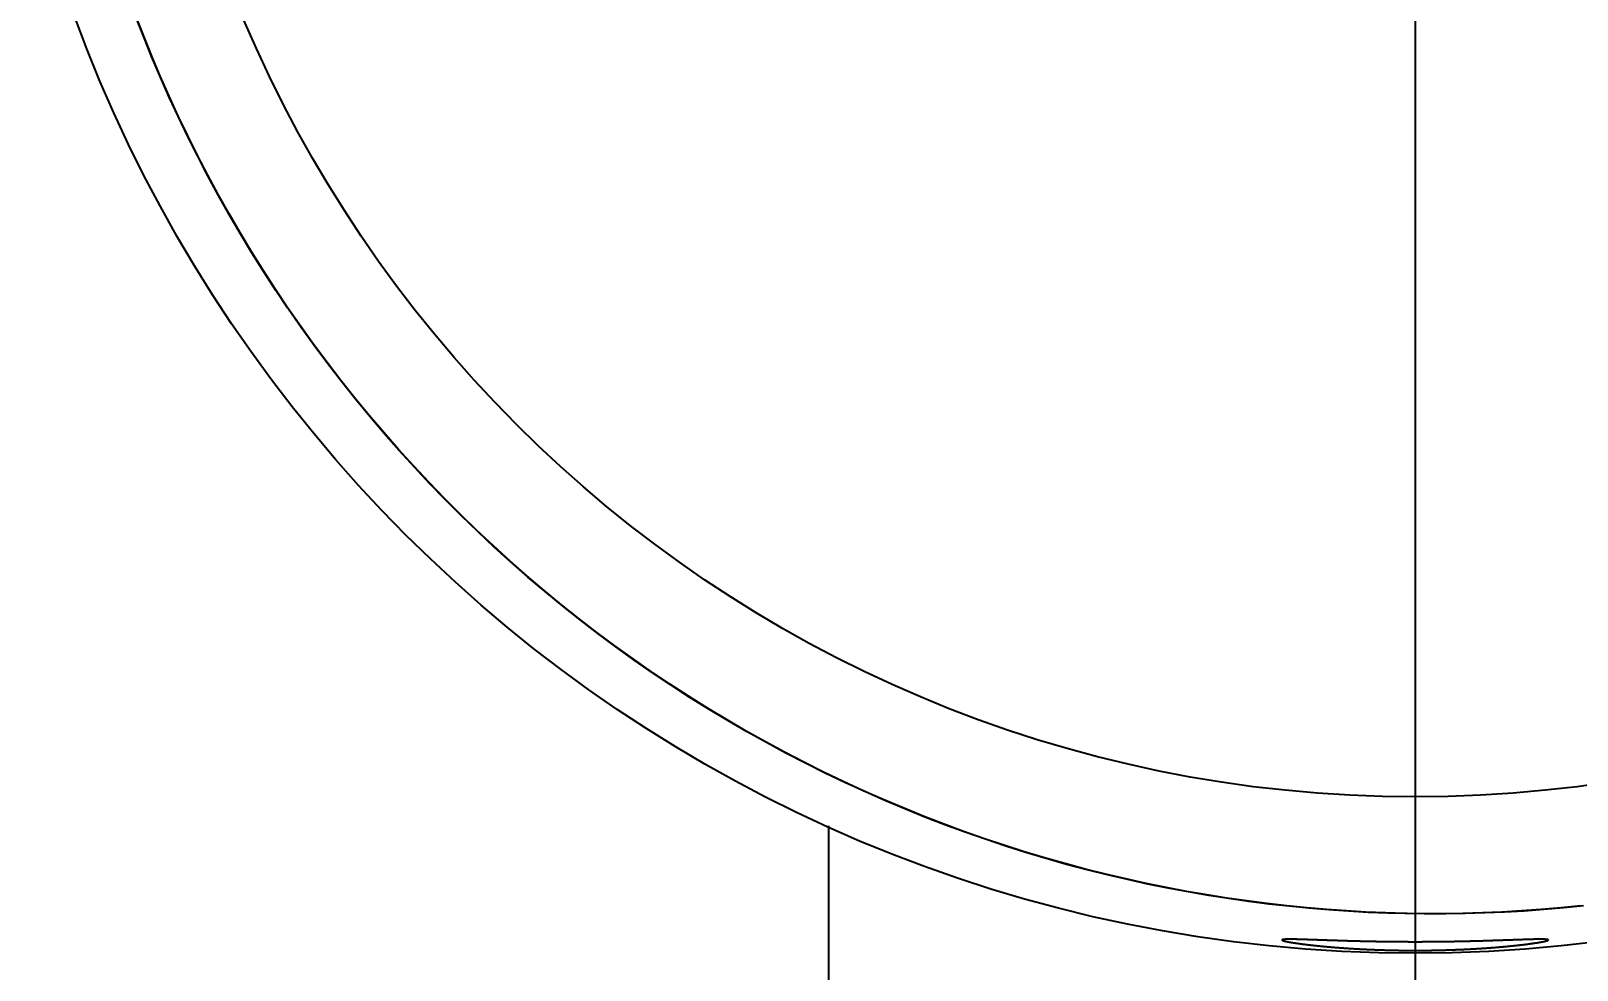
# Model space of a CAD drawing. Header units: millimetres. Extents: x 0 to 3800, y -67 to 2530.
# Drawn here: x 2277.7 to 2327.7, y 1636.2 to 1666.6 of the extents above; entities that cross this region are included whole.
import ezdxf
from ezdxf.lldxf.tags import DXFTag

# ---------------------------------------------------------------- set-up
doc = ezdxf.new("R2010")
doc.units = ezdxf.units.MM
for name, color, linetype in [('내부선 및 부속', 4, 'Continuous'), ('중심선', 1, 'DASHED'), ('치수선', 7, 'Continuous')]:
    doc.layers.add(name, color=color, linetype=linetype)
doc.styles.add('____', font='')
doc.styles.get('____').set_extended_font_data('굴림')
tags = doc.linetypes.add('DASHDOT', pattern=[70, 31, -13, 13, -13]).pattern_tags.tags
tags[10:11] = [DXFTag(74, 4), DXFTag(75, 0), DXFTag(340, '0'), DXFTag(46, 0.0), DXFTag(50, 0.0), DXFTag(44, 0.0), DXFTag(45, 0.0)]
tags[8:9] = [DXFTag(74, 4), DXFTag(75, 0), DXFTag(340, '0'), DXFTag(46, 0.0), DXFTag(50, 0.0), DXFTag(44, 0.0), DXFTag(45, 0.0)]
tags[6:7] = [DXFTag(74, 4), DXFTag(75, 0), DXFTag(340, '0'), DXFTag(46, 0.0), DXFTag(50, 0.0), DXFTag(44, 0.0), DXFTag(45, 0.0)]
tags[4:5] = [DXFTag(74, 4), DXFTag(75, 0), DXFTag(340, '0'), DXFTag(46, 0.0), DXFTag(50, 0.0), DXFTag(44, 0.0), DXFTag(45, 0.0)]
tags = doc.linetypes.add('DASHED', pattern=[25.72, 12.86, -12.86]).pattern_tags.tags
tags[6:7] = [DXFTag(74, 4), DXFTag(75, 0), DXFTag(340, '0'), DXFTag(46, 0.0), DXFTag(50, 0.0), DXFTag(44, 0.0), DXFTag(45, 0.0)]
tags[4:5] = [DXFTag(74, 4), DXFTag(75, 0), DXFTag(340, '0'), DXFTag(46, 0.0), DXFTag(50, 0.0), DXFTag(44, 0.0), DXFTag(45, 0.0)]
doc.dimstyles.new('MSADIM', dxfattribs={"dimtxt": 33, "dimasz": 17, "dimexe": 10, "dimexo": 7.5, "dimgap": 10, "dimtad": 0, "dimtih": 1, "dimtoh": 1, "dimdec": 0, "dimzin": 1, "dimdsep": 46, "dimtxsty": '____', "dimcen": 11.25, "dimadec": 0, "dimazin": 0, "dimtfac": 1, "dimtdec": 0, "dimtix": 1, "dimtmove": 0, "dimatfit": 3, "dimfxl": 1, "dimtolj": 1, "dimtzin": 1, "dimarcsym": 0})

# ---------------------------------------------------------------- blocks, each defined once
blk = doc.blocks.new('*D52')
at = {"layer": '치수선', "color": 0, "linetype": 'Continuous', "lineweight": -2, "transparency": 16777216}
for p, q in [((2932.455, 1675.439), (2932.455, 1337.939)), ((2232.455, 1355.314), (2232.455, 1337.939)), ((2249.455, 1347.939), (2545.324, 1347.939)), ((2915.455, 1347.939), (2619.585, 1347.939))]:
    blk.add_line(p, q, dxfattribs=at)
at = {"layer": '치수선', "color": 0, "linetype": 'Continuous', "transparency": 16777216}
for points in [[(2249.455, 1350.773), (2249.455, 1345.106), (2232.455, 1347.939)], [(2915.455, 1350.773), (2915.455, 1345.106), (2932.455, 1347.939)]]:
    blk.add_solid(points, dxfattribs=at)
at = {"layer": '치수선', "color": 0, "linetype": 'Continuous', "transparency": 16777216, "insert": (2582.455, 1347.939), "char_height": 25, "attachment_point": 5, "style": '____'}
blk.add_mtext('\\A1;700', dxfattribs=at)

msp = doc.modelspace()

# ---------------------------------------------------------------- linework, layer by layer
at = {"layer": '내부선 및 부속', "linetype": 'Continuous'}
msp.add_line((2303.464, 1640.871), (2303.464, 1633.152), dxfattribs=at)
at = {"layer": '내부선 및 부속', "linetype": 'Continuous', "flags": 128}
for points in [[(2327.821, 1638.276), (2327.177, 1638.212), (2326.536, 1638.158), (2325.898, 1638.113), (2325.262, 1638.077), (2324.629, 1638.051), (2324, 1638.034), (2323.374, 1638.025), (2322.75, 1638.025), (2322.124, 1638.034), (2321.494, 1638.052), (2320.862, 1638.079), (2320.226, 1638.115), (2319.587, 1638.16), (2318.946, 1638.214), (2318.302, 1638.278), (2317.656, 1638.352), (2317.008, 1638.436), (2316.358, 1638.529), (2315.706, 1638.632), (2315.053, 1638.746), (2314.398, 1638.87), (2313.743, 1639.004), (2313.086, 1639.148), (2312.429, 1639.303), (2311.772, 1639.469), (2311.115, 1639.645), (2310.457, 1639.832), (2309.8, 1640.03), (2309.144, 1640.238), (2308.489, 1640.458), (2307.834, 1640.688), (2307.181, 1640.929), (2306.53, 1641.181), (2305.881, 1641.444), (2305.234, 1641.718), (2304.589, 1642.003), (2303.947, 1642.299), (2303.308, 1642.606), (2302.672, 1642.924), (2302.04, 1643.253), (2301.411, 1643.592), (2300.787, 1643.942), (2300.167, 1644.303), (2299.551, 1644.675), (2298.941, 1645.057), (2298.336, 1645.449), (2297.736, 1645.852), (2297.141, 1646.265), (2296.553, 1646.688), (2295.971, 1647.121), (2295.395, 1647.564), (2294.826, 1648.017), (2294.264, 1648.479), (2293.709, 1648.951), (2293.161, 1649.431), (2292.621, 1649.921), (2292.089, 1650.42), (2291.565, 1650.928), (2291.049, 1651.443), (2290.542, 1651.968), (2290.043, 1652.5), (2289.554, 1653.04), (2289.073, 1653.587), (2288.602, 1654.143), (2288.14, 1654.705), (2287.687, 1655.274), (2287.687, 1655.274), (2287.244, 1655.85), (2286.811, 1656.432), (2286.388, 1657.02), (2285.975, 1657.615), (2285.573, 1658.215), (2285.181, 1658.82), (2284.799, 1659.431), (2284.427, 1660.046), (2284.067, 1660.666), (2283.717, 1661.291), (2283.377, 1661.919), (2283.049, 1662.551), (2282.731, 1663.187), (2282.425, 1663.826), (2282.129, 1664.468), (2281.844, 1665.113), (2281.57, 1665.76), (2281.307, 1666.409), (2281.055, 1667.061)], [(2327.902, 1638.277), (2327.258, 1638.212), (2326.615, 1638.157), (2325.976, 1638.111), (2325.339, 1638.074), (2324.705, 1638.047), (2324.074, 1638.028), (2323.447, 1638.019), (2322.822, 1638.018), (2322.196, 1638.026), (2321.566, 1638.042), (2320.933, 1638.068), (2320.296, 1638.103), (2319.657, 1638.147), (2319.015, 1638.201), (2318.371, 1638.264), (2317.724, 1638.337), (2317.075, 1638.419), (2316.425, 1638.512), (2315.772, 1638.614), (2315.118, 1638.727), (2314.463, 1638.85), (2313.807, 1638.983), (2313.15, 1639.127), (2312.492, 1639.281), (2311.834, 1639.446), (2311.175, 1639.621), (2310.517, 1639.807), (2309.859, 1640.004), (2309.202, 1640.212), (2308.546, 1640.431), (2307.89, 1640.66), (2307.237, 1640.901), (2306.584, 1641.152), (2305.934, 1641.415), (2305.286, 1641.688), (2304.64, 1641.973), (2303.997, 1642.268), (2303.357, 1642.575), (2302.72, 1642.892), (2302.086, 1643.22), (2301.457, 1643.559), (2300.831, 1643.909), (2300.21, 1644.269), (2299.594, 1644.641), (2298.982, 1645.022), (2298.375, 1645.414), (2297.774, 1645.817), (2297.179, 1646.23), (2296.589, 1646.653), (2296.006, 1647.086), (2295.429, 1647.529), (2294.859, 1647.981), (2294.295, 1648.443), (2293.739, 1648.915), (2293.19, 1649.396), (2292.649, 1649.886), (2292.116, 1650.385), (2291.591, 1650.892), (2291.074, 1651.409), (2290.565, 1651.933), (2290.066, 1652.465), (2289.575, 1653.006), (2289.093, 1653.554), (2288.62, 1654.109), (2288.157, 1654.672), (2287.704, 1655.241), (2287.704, 1655.241), (2287.26, 1655.817), (2286.826, 1656.4), (2286.402, 1656.989), (2285.988, 1657.584), (2285.584, 1658.184), (2285.191, 1658.79), (2284.808, 1659.402), (2284.436, 1660.018), (2284.075, 1660.638), (2283.724, 1661.263), (2283.384, 1661.892), (2283.054, 1662.525), (2282.736, 1663.162), (2282.428, 1663.802), (2282.132, 1664.444), (2281.846, 1665.09), (2281.572, 1665.738), (2281.308, 1666.388), (2281.056, 1667.04)], [(2322.455, 1637.108), (2322.447, 1637.108), (2322.438, 1637.108), (2322.43, 1637.108), (2322.421, 1637.108), (2322.413, 1637.108), (2322.404, 1637.108), (2322.396, 1637.108), (2322.387, 1637.108), (2322.379, 1637.108), (2322.371, 1637.108), (2322.362, 1637.108), (2322.354, 1637.108), (2322.345, 1637.108), (2322.337, 1637.108), (2322.328, 1637.108), (2322.32, 1637.108), (2322.311, 1637.108), (2322.303, 1637.108), (2322.295, 1637.108), (2322.286, 1637.108), (2322.278, 1637.108), (2322.269, 1637.108), (2322.261, 1637.108), (2322.252, 1637.108), (2322.244, 1637.108), (2322.235, 1637.108), (2322.227, 1637.109), (2322.219, 1637.109), (2322.21, 1637.109), (2322.202, 1637.109), (2322.193, 1637.109), (2322.185, 1637.109), (2322.176, 1637.109), (2322.168, 1637.109), (2322.159, 1637.109), (2322.151, 1637.109), (2322.142, 1637.109), (2322.134, 1637.109), (2322.126, 1637.109), (2322.117, 1637.109), (2322.109, 1637.109), (2322.1, 1637.109), (2322.092, 1637.109), (2322.083, 1637.109), (2322.075, 1637.109), (2322.066, 1637.109), (2322.058, 1637.109), (2322.05, 1637.109), (2322.041, 1637.109), (2322.033, 1637.109), (2322.024, 1637.109), (2322.016, 1637.11), (2322.007, 1637.11), (2321.999, 1637.11), (2321.99, 1637.11), (2321.982, 1637.11), (2321.974, 1637.11), (2321.965, 1637.11), (2321.957, 1637.11), (2321.948, 1637.11), (2321.94, 1637.11), (2321.931, 1637.11), (2321.923, 1637.11), (2321.914, 1637.11), (2321.906, 1637.11), (2321.897, 1637.11), (2321.889, 1637.11), (2321.881, 1637.111), (2321.872, 1637.111), (2321.864, 1637.111), (2321.855, 1637.111), (2321.847, 1637.111), (2321.838, 1637.111), (2321.83, 1637.111), (2321.821, 1637.111), (2321.813, 1637.111), (2321.805, 1637.111), (2321.796, 1637.111), (2321.788, 1637.111), (2321.779, 1637.111), (2321.771, 1637.112), (2321.762, 1637.112), (2321.754, 1637.112), (2321.745, 1637.112), (2321.737, 1637.112), (2321.729, 1637.112), (2321.72, 1637.112), (2321.712, 1637.112), (2321.703, 1637.112), (2321.695, 1637.112), (2321.686, 1637.112), (2321.678, 1637.112), (2321.669, 1637.113), (2321.661, 1637.113), (2321.653, 1637.113), (2321.644, 1637.113), (2321.636, 1637.113), (2321.627, 1637.113), (2321.619, 1637.113), (2321.61, 1637.113), (2321.61, 1637.113), (2321.602, 1637.113), (2321.593, 1637.113), (2321.585, 1637.114), (2321.576, 1637.114), (2321.568, 1637.114), (2321.56, 1637.114), (2321.551, 1637.114), (2321.543, 1637.114), (2321.534, 1637.114), (2321.526, 1637.114), (2321.517, 1637.114), (2321.509, 1637.115), (2321.5, 1637.115), (2321.492, 1637.115), (2321.484, 1637.115), (2321.475, 1637.115), (2321.467, 1637.115), (2321.458, 1637.115), (2321.45, 1637.115), (2321.441, 1637.116), (2321.433, 1637.116), (2321.424, 1637.116), (2321.416, 1637.116), (2321.408, 1637.116), (2321.399, 1637.116), (2321.391, 1637.116), (2321.382, 1637.116), (2321.374, 1637.117), (2321.365, 1637.117), (2321.357, 1637.117), (2321.348, 1637.117), (2321.34, 1637.117), (2321.332, 1637.117), (2321.323, 1637.117), (2321.315, 1637.117), (2321.306, 1637.118), (2321.298, 1637.118), (2321.289, 1637.118), (2321.281, 1637.118), (2321.272, 1637.118), (2321.264, 1637.118), (2321.255, 1637.118), (2321.247, 1637.119), (2321.239, 1637.119), (2321.23, 1637.119), (2321.222, 1637.119), (2321.213, 1637.119), (2321.205, 1637.119), (2321.196, 1637.119), (2321.188, 1637.12), (2321.179, 1637.12), (2321.171, 1637.12), (2321.163, 1637.12), (2321.154, 1637.12), (2321.146, 1637.12), (2321.137, 1637.121), (2321.129, 1637.121), (2321.12, 1637.121), (2321.112, 1637.121), (2321.103, 1637.121), (2321.095, 1637.121), (2321.087, 1637.122), (2321.078, 1637.122), (2321.07, 1637.122), (2321.061, 1637.122), (2321.053, 1637.122), (2321.044, 1637.122), (2321.036, 1637.123), (2321.027, 1637.123), (2321.019, 1637.123), (2321.011, 1637.123), (2321.002, 1637.123), (2320.994, 1637.123), (2320.985, 1637.124), (2320.977, 1637.124), (2320.968, 1637.124), (2320.96, 1637.124), (2320.951, 1637.124), (2320.943, 1637.124), (2320.935, 1637.125), (2320.926, 1637.125), (2320.918, 1637.125), (2320.909, 1637.125), (2320.901, 1637.125), (2320.892, 1637.126), (2320.884, 1637.126), (2320.875, 1637.126), (2320.867, 1637.126), (2320.859, 1637.126), (2320.85, 1637.126), (2320.842, 1637.127), (2320.833, 1637.127), (2320.825, 1637.127), (2320.816, 1637.127), (2320.808, 1637.127), (2320.799, 1637.128), (2320.791, 1637.128), (2320.782, 1637.128), (2320.774, 1637.128), (2320.766, 1637.128), (2320.766, 1637.128), (2320.757, 1637.129), (2320.749, 1637.129), (2320.74, 1637.129), (2320.732, 1637.129), (2320.723, 1637.129), (2320.715, 1637.13), (2320.706, 1637.13), (2320.698, 1637.13), (2320.69, 1637.13), (2320.681, 1637.13), (2320.673, 1637.131), (2320.664, 1637.131), (2320.656, 1637.131), (2320.647, 1637.131), (2320.639, 1637.131), (2320.63, 1637.132), (2320.622, 1637.132), (2320.614, 1637.132), (2320.605, 1637.132), (2320.597, 1637.132), (2320.588, 1637.133), (2320.58, 1637.133), (2320.571, 1637.133), (2320.563, 1637.133), (2320.554, 1637.134), (2320.546, 1637.134), (2320.538, 1637.134), (2320.529, 1637.134), (2320.521, 1637.134), (2320.512, 1637.135), (2320.504, 1637.135), (2320.495, 1637.135), (2320.487, 1637.135), (2320.478, 1637.136), (2320.47, 1637.136), (2320.462, 1637.136), (2320.453, 1637.136), (2320.445, 1637.136), (2320.436, 1637.137), (2320.428, 1637.137), (2320.419, 1637.137), (2320.411, 1637.137), (2320.402, 1637.138), (2320.394, 1637.138), (2320.386, 1637.138), (2320.377, 1637.138), (2320.369, 1637.139), (2320.36, 1637.139), (2320.352, 1637.139), (2320.343, 1637.139), (2320.335, 1637.14), (2320.326, 1637.14), (2320.318, 1637.14), (2320.31, 1637.14), (2320.301, 1637.141), (2320.293, 1637.141), (2320.284, 1637.141), (2320.276, 1637.141), (2320.267, 1637.141), (2320.259, 1637.142), (2320.25, 1637.142), (2320.242, 1637.142), (2320.234, 1637.142), (2320.225, 1637.143), (2320.217, 1637.143), (2320.208, 1637.143), (2320.2, 1637.143), (2320.191, 1637.144), (2320.183, 1637.144), (2320.174, 1637.144), (2320.166, 1637.144), (2320.158, 1637.145), (2320.149, 1637.145), (2320.141, 1637.145), (2320.132, 1637.146), (2320.124, 1637.146), (2320.115, 1637.146), (2320.107, 1637.146), (2320.098, 1637.147), (2320.09, 1637.147), (2320.082, 1637.147), (2320.073, 1637.147), (2320.065, 1637.148), (2320.056, 1637.148), (2320.048, 1637.148), (2320.039, 1637.148), (2320.031, 1637.149), (2320.022, 1637.149), (2320.014, 1637.149), (2320.006, 1637.149), (2319.997, 1637.15), (2319.989, 1637.15), (2319.98, 1637.15), (2319.972, 1637.151), (2319.963, 1637.151), (2319.955, 1637.151), (2319.946, 1637.151), (2319.938, 1637.152), (2319.93, 1637.152), (2319.921, 1637.152), (2319.921, 1637.152), (2319.913, 1637.152), (2319.904, 1637.153), (2319.896, 1637.153), (2319.887, 1637.153), (2319.879, 1637.154), (2319.87, 1637.154), (2319.862, 1637.154), (2319.854, 1637.154), (2319.845, 1637.155), (2319.837, 1637.155), (2319.828, 1637.155), (2319.82, 1637.155), (2319.811, 1637.156), (2319.803, 1637.156), (2319.794, 1637.156), (2319.786, 1637.157), (2319.778, 1637.157), (2319.769, 1637.157), (2319.761, 1637.157), (2319.752, 1637.158), (2319.744, 1637.158), (2319.735, 1637.158), (2319.727, 1637.159), (2319.718, 1637.159), (2319.71, 1637.159), (2319.702, 1637.159), (2319.693, 1637.16), (2319.685, 1637.16), (2319.676, 1637.16), (2319.668, 1637.161), (2319.659, 1637.161), (2319.651, 1637.161), (2319.642, 1637.161), (2319.634, 1637.162), (2319.626, 1637.162), (2319.617, 1637.162), (2319.609, 1637.163), (2319.6, 1637.163), (2319.592, 1637.163), (2319.583, 1637.163), (2319.575, 1637.164), (2319.567, 1637.164), (2319.558, 1637.164), (2319.55, 1637.165), (2319.541, 1637.165), (2319.533, 1637.165), (2319.524, 1637.166), (2319.516, 1637.166), (2319.507, 1637.166), (2319.499, 1637.166), (2319.491, 1637.167), (2319.482, 1637.167), (2319.474, 1637.167), (2319.465, 1637.168), (2319.457, 1637.168), (2319.448, 1637.168), (2319.44, 1637.168), (2319.431, 1637.169), (2319.423, 1637.169), (2319.415, 1637.169), (2319.406, 1637.17), (2319.398, 1637.17), (2319.389, 1637.17), (2319.381, 1637.17), (2319.372, 1637.171), (2319.364, 1637.171), (2319.355, 1637.171), (2319.347, 1637.172), (2319.339, 1637.172), (2319.33, 1637.172), (2319.322, 1637.173), (2319.313, 1637.173), (2319.305, 1637.173), (2319.296, 1637.173), (2319.288, 1637.174), (2319.279, 1637.174), (2319.271, 1637.174), (2319.263, 1637.175), (2319.254, 1637.175), (2319.246, 1637.175), (2319.237, 1637.175), (2319.229, 1637.176), (2319.22, 1637.176), (2319.212, 1637.176), (2319.203, 1637.177), (2319.195, 1637.177), (2319.187, 1637.177), (2319.178, 1637.178), (2319.17, 1637.178), (2319.161, 1637.178), (2319.153, 1637.178), (2319.144, 1637.179), (2319.136, 1637.179), (2319.127, 1637.179), (2319.119, 1637.18), (2319.111, 1637.18), (2319.102, 1637.18), (2319.094, 1637.18), (2319.085, 1637.181), (2319.077, 1637.181), (2319.077, 1637.181), (2319.068, 1637.181), (2319.06, 1637.182), (2319.051, 1637.182), (2319.043, 1637.182), (2319.035, 1637.182), (2319.026, 1637.183), (2319.018, 1637.183), (2319.009, 1637.183), (2319.001, 1637.184), (2318.992, 1637.184), (2318.984, 1637.184), (2318.975, 1637.184), (2318.967, 1637.185), (2318.959, 1637.185), (2318.95, 1637.185), (2318.942, 1637.185), (2318.933, 1637.186), (2318.925, 1637.186), (2318.916, 1637.186), (2318.908, 1637.187), (2318.899, 1637.187), (2318.891, 1637.187), (2318.883, 1637.187), (2318.874, 1637.188), (2318.866, 1637.188), (2318.857, 1637.188), (2318.849, 1637.188), (2318.84, 1637.189), (2318.832, 1637.189), (2318.823, 1637.189), (2318.815, 1637.189), (2318.807, 1637.19), (2318.798, 1637.19), (2318.79, 1637.19), (2318.781, 1637.19), (2318.773, 1637.191), (2318.764, 1637.191), (2318.756, 1637.191), (2318.747, 1637.191), (2318.739, 1637.192), (2318.731, 1637.192), (2318.722, 1637.192), (2318.714, 1637.192), (2318.705, 1637.192), (2318.697, 1637.193), (2318.688, 1637.193), (2318.68, 1637.193), (2318.671, 1637.193), (2318.663, 1637.194), (2318.655, 1637.194), (2318.646, 1637.194), (2318.638, 1637.194), (2318.629, 1637.194), (2318.621, 1637.195), (2318.612, 1637.195), (2318.604, 1637.195), (2318.595, 1637.195), (2318.587, 1637.195), (2318.579, 1637.195), (2318.57, 1637.196), (2318.562, 1637.196), (2318.553, 1637.196), (2318.545, 1637.196), (2318.536, 1637.196), (2318.528, 1637.196), (2318.519, 1637.196), (2318.511, 1637.197), (2318.503, 1637.197), (2318.494, 1637.197), (2318.486, 1637.197), (2318.477, 1637.197), (2318.469, 1637.197), (2318.46, 1637.197), (2318.452, 1637.197), (2318.443, 1637.197), (2318.435, 1637.197), (2318.426, 1637.197), (2318.418, 1637.197), (2318.41, 1637.197), (2318.401, 1637.197), (2318.393, 1637.197), (2318.384, 1637.197), (2318.376, 1637.197), (2318.367, 1637.197), (2318.359, 1637.197), (2318.35, 1637.197), (2318.342, 1637.197), (2318.334, 1637.197), (2318.325, 1637.197), (2318.317, 1637.197), (2318.308, 1637.197), (2318.3, 1637.197), (2318.291, 1637.196), (2318.283, 1637.196), (2318.275, 1637.196), (2318.266, 1637.196), (2318.258, 1637.195), (2318.249, 1637.195), (2318.241, 1637.194), (2318.232, 1637.194), (2318.232, 1637.194), (2318.224, 1637.193), (2318.215, 1637.192), (2318.207, 1637.192), (2318.198, 1637.191), (2318.19, 1637.19), (2318.182, 1637.189), (2318.173, 1637.187), (2318.165, 1637.186), (2318.157, 1637.184), (2318.149, 1637.181), (2318.144, 1637.174), (2318.144, 1637.174)], [(2318.144, 1637.174), (2318.148, 1637.167), (2318.156, 1637.163), (2318.163, 1637.159), (2318.171, 1637.156), (2318.179, 1637.154), (2318.187, 1637.151), (2318.195, 1637.148), (2318.203, 1637.146), (2318.212, 1637.144), (2318.22, 1637.142), (2318.228, 1637.139), (2318.237, 1637.137), (2318.245, 1637.135), (2318.253, 1637.133), (2318.262, 1637.132), (2318.27, 1637.13), (2318.278, 1637.128), (2318.286, 1637.126), (2318.295, 1637.124), (2318.303, 1637.123), (2318.311, 1637.121), (2318.319, 1637.119), (2318.328, 1637.118), (2318.336, 1637.116), (2318.344, 1637.115), (2318.353, 1637.113), (2318.361, 1637.111), (2318.369, 1637.11), (2318.378, 1637.108), (2318.386, 1637.107), (2318.394, 1637.105), (2318.403, 1637.104), (2318.411, 1637.102), (2318.42, 1637.101), (2318.428, 1637.1), (2318.436, 1637.098), (2318.445, 1637.097), (2318.453, 1637.095), (2318.461, 1637.094), (2318.47, 1637.093), (2318.478, 1637.091), (2318.487, 1637.09), (2318.495, 1637.088), (2318.503, 1637.087), (2318.512, 1637.086), (2318.52, 1637.084), (2318.529, 1637.083), (2318.537, 1637.082), (2318.545, 1637.081), (2318.554, 1637.079), (2318.562, 1637.078), (2318.57, 1637.077), (2318.579, 1637.075), (2318.587, 1637.074), (2318.596, 1637.073), (2318.604, 1637.072), (2318.612, 1637.07), (2318.621, 1637.069), (2318.629, 1637.068), (2318.638, 1637.067), (2318.646, 1637.066), (2318.654, 1637.064), (2318.663, 1637.063), (2318.671, 1637.062), (2318.68, 1637.061), (2318.688, 1637.06), (2318.696, 1637.059), (2318.705, 1637.057), (2318.713, 1637.056), (2318.722, 1637.055), (2318.73, 1637.054), (2318.738, 1637.053), (2318.747, 1637.052), (2318.755, 1637.051), (2318.764, 1637.049), (2318.772, 1637.048), (2318.781, 1637.047), (2318.789, 1637.046), (2318.797, 1637.045), (2318.806, 1637.044), (2318.814, 1637.043), (2318.823, 1637.042), (2318.831, 1637.041), (2318.839, 1637.04), (2318.848, 1637.038), (2318.856, 1637.037), (2318.865, 1637.036), (2318.873, 1637.035), (2318.882, 1637.034), (2318.89, 1637.033), (2318.898, 1637.032), (2318.907, 1637.031), (2318.915, 1637.03), (2318.924, 1637.029), (2318.932, 1637.028), (2318.94, 1637.027), (2318.949, 1637.026), (2318.957, 1637.025), (2318.966, 1637.024), (2318.974, 1637.023), (2318.974, 1637.023), (2318.983, 1637.022), (2318.991, 1637.021), (2318.999, 1637.02), (2319.008, 1637.019), (2319.016, 1637.018), (2319.025, 1637.017), (2319.033, 1637.016), (2319.042, 1637.015), (2319.05, 1637.014), (2319.058, 1637.013), (2319.067, 1637.012), (2319.075, 1637.011), (2319.084, 1637.01), (2319.092, 1637.009), (2319.101, 1637.008), (2319.109, 1637.007), (2319.117, 1637.006), (2319.126, 1637.005), (2319.134, 1637.005), (2319.143, 1637.004), (2319.151, 1637.003), (2319.16, 1637.002), (2319.168, 1637.001), (2319.177, 1637), (2319.185, 1636.999), (2319.193, 1636.998), (2319.202, 1636.997), (2319.21, 1636.996), (2319.219, 1636.995), (2319.227, 1636.994), (2319.236, 1636.994), (2319.244, 1636.993), (2319.252, 1636.992), (2319.261, 1636.991), (2319.269, 1636.99), (2319.278, 1636.989), (2319.286, 1636.988), (2319.295, 1636.987), (2319.303, 1636.987), (2319.312, 1636.986), (2319.32, 1636.985), (2319.328, 1636.984), (2319.337, 1636.983), (2319.345, 1636.982), (2319.354, 1636.981), (2319.362, 1636.981), (2319.371, 1636.98), (2319.379, 1636.979), (2319.388, 1636.978), (2319.396, 1636.977), (2319.404, 1636.976), (2319.413, 1636.976), (2319.421, 1636.975), (2319.43, 1636.974), (2319.438, 1636.973), (2319.447, 1636.972), (2319.455, 1636.971), (2319.464, 1636.971), (2319.472, 1636.97), (2319.48, 1636.969), (2319.489, 1636.968), (2319.497, 1636.967), (2319.506, 1636.967), (2319.514, 1636.966), (2319.523, 1636.965), (2319.531, 1636.964), (2319.54, 1636.964), (2319.548, 1636.963), (2319.557, 1636.962), (2319.565, 1636.961), (2319.573, 1636.96), (2319.582, 1636.96), (2319.59, 1636.959), (2319.599, 1636.958), (2319.607, 1636.957), (2319.616, 1636.957), (2319.624, 1636.956), (2319.633, 1636.955), (2319.641, 1636.954), (2319.649, 1636.954), (2319.658, 1636.953), (2319.666, 1636.952), (2319.675, 1636.951), (2319.683, 1636.951), (2319.692, 1636.95), (2319.7, 1636.949), (2319.709, 1636.948), (2319.717, 1636.948), (2319.726, 1636.947), (2319.734, 1636.946), (2319.742, 1636.946), (2319.751, 1636.945), (2319.759, 1636.944), (2319.768, 1636.943), (2319.776, 1636.943), (2319.785, 1636.942), (2319.793, 1636.941), (2319.802, 1636.941), (2319.81, 1636.94), (2319.819, 1636.939), (2319.819, 1636.939), (2319.827, 1636.939), (2319.836, 1636.938), (2319.844, 1636.937), (2319.852, 1636.936), (2319.861, 1636.936), (2319.869, 1636.935), (2319.878, 1636.934), (2319.886, 1636.934), (2319.895, 1636.933), (2319.903, 1636.932), (2319.912, 1636.932), (2319.92, 1636.931), (2319.929, 1636.93), (2319.937, 1636.93), (2319.946, 1636.929), (2319.954, 1636.928), (2319.962, 1636.928), (2319.971, 1636.927), (2319.979, 1636.927), (2319.988, 1636.926), (2319.996, 1636.925), (2320.005, 1636.925), (2320.013, 1636.924), (2320.022, 1636.923), (2320.03, 1636.923), (2320.039, 1636.922), (2320.047, 1636.921), (2320.056, 1636.921), (2320.064, 1636.92), (2320.072, 1636.92), (2320.081, 1636.919), (2320.089, 1636.918), (2320.098, 1636.918), (2320.106, 1636.917), (2320.115, 1636.917), (2320.123, 1636.916), (2320.132, 1636.915), (2320.14, 1636.915), (2320.149, 1636.914), (2320.157, 1636.914), (2320.166, 1636.913), (2320.174, 1636.912), (2320.182, 1636.912), (2320.191, 1636.911), (2320.199, 1636.911), (2320.208, 1636.91), (2320.216, 1636.91), (2320.225, 1636.909), (2320.233, 1636.908), (2320.242, 1636.908), (2320.25, 1636.907), (2320.259, 1636.907), (2320.267, 1636.906), (2320.276, 1636.906), (2320.284, 1636.905), (2320.293, 1636.904), (2320.301, 1636.904), (2320.309, 1636.903), (2320.318, 1636.903), (2320.326, 1636.902), (2320.335, 1636.902), (2320.343, 1636.901), (2320.352, 1636.901), (2320.36, 1636.9), (2320.369, 1636.9), (2320.377, 1636.899), (2320.386, 1636.898), (2320.394, 1636.898), (2320.403, 1636.897), (2320.411, 1636.897), (2320.42, 1636.896), (2320.428, 1636.896), (2320.437, 1636.895), (2320.445, 1636.895), (2320.453, 1636.894), (2320.462, 1636.894), (2320.47, 1636.893), (2320.479, 1636.893), (2320.487, 1636.892), (2320.496, 1636.892), (2320.504, 1636.891), (2320.513, 1636.891), (2320.521, 1636.89), (2320.53, 1636.89), (2320.538, 1636.889), (2320.547, 1636.889), (2320.555, 1636.888), (2320.564, 1636.888), (2320.572, 1636.887), (2320.581, 1636.887), (2320.589, 1636.886), (2320.598, 1636.886), (2320.606, 1636.886), (2320.614, 1636.885), (2320.623, 1636.885), (2320.631, 1636.884), (2320.64, 1636.884), (2320.648, 1636.883), (2320.657, 1636.883), (2320.665, 1636.882), (2320.665, 1636.882), (2320.674, 1636.882), (2320.682, 1636.881), (2320.691, 1636.881), (2320.699, 1636.881), (2320.708, 1636.88), (2320.716, 1636.88), (2320.725, 1636.879), (2320.733, 1636.879), (2320.742, 1636.878), (2320.75, 1636.878), (2320.759, 1636.877), (2320.767, 1636.877), (2320.775, 1636.877), (2320.784, 1636.876), (2320.792, 1636.876), (2320.801, 1636.875), (2320.809, 1636.875), (2320.818, 1636.875), (2320.826, 1636.874), (2320.835, 1636.874), (2320.843, 1636.873), (2320.852, 1636.873), (2320.86, 1636.873), (2320.869, 1636.872), (2320.877, 1636.872), (2320.886, 1636.871), (2320.894, 1636.871), (2320.903, 1636.871), (2320.911, 1636.87), (2320.92, 1636.87), (2320.928, 1636.869), (2320.937, 1636.869), (2320.945, 1636.869), (2320.953, 1636.868), (2320.962, 1636.868), (2320.97, 1636.868), (2320.979, 1636.867), (2320.987, 1636.867), (2320.996, 1636.866), (2321.004, 1636.866), (2321.013, 1636.866), (2321.021, 1636.865), (2321.03, 1636.865), (2321.038, 1636.865), (2321.047, 1636.864), (2321.055, 1636.864), (2321.064, 1636.864), (2321.072, 1636.863), (2321.081, 1636.863), (2321.089, 1636.863), (2321.098, 1636.862), (2321.106, 1636.862), (2321.115, 1636.862), (2321.123, 1636.861), (2321.132, 1636.861), (2321.14, 1636.861), (2321.149, 1636.86), (2321.157, 1636.86), (2321.165, 1636.86), (2321.174, 1636.859), (2321.182, 1636.859), (2321.191, 1636.859), (2321.199, 1636.858), (2321.208, 1636.858), (2321.216, 1636.858), (2321.225, 1636.857), (2321.233, 1636.857), (2321.242, 1636.857), (2321.25, 1636.856), (2321.259, 1636.856), (2321.267, 1636.856), (2321.276, 1636.856), (2321.284, 1636.855), (2321.293, 1636.855), (2321.301, 1636.855), (2321.31, 1636.854), (2321.318, 1636.854), (2321.327, 1636.854), (2321.335, 1636.854), (2321.344, 1636.853), (2321.352, 1636.853), (2321.361, 1636.853), (2321.369, 1636.852), (2321.377, 1636.852), (2321.386, 1636.852), (2321.394, 1636.852), (2321.403, 1636.851), (2321.411, 1636.851), (2321.42, 1636.851), (2321.428, 1636.851), (2321.437, 1636.85), (2321.445, 1636.85), (2321.454, 1636.85), (2321.462, 1636.85), (2321.471, 1636.849), (2321.479, 1636.849), (2321.488, 1636.849), (2321.496, 1636.849), (2321.505, 1636.848), (2321.513, 1636.848), (2321.513, 1636.848), (2321.522, 1636.848), (2321.53, 1636.848), (2321.539, 1636.847), (2321.547, 1636.847), (2321.556, 1636.847), (2321.564, 1636.847), (2321.573, 1636.847), (2321.581, 1636.846), (2321.59, 1636.846), (2321.598, 1636.846), (2321.607, 1636.846), (2321.615, 1636.846), (2321.623, 1636.845), (2321.632, 1636.845), (2321.64, 1636.845), (2321.649, 1636.845), (2321.657, 1636.845), (2321.666, 1636.844), (2321.674, 1636.844), (2321.683, 1636.844), (2321.691, 1636.844), (2321.7, 1636.844), (2321.708, 1636.843), (2321.717, 1636.843), (2321.725, 1636.843), (2321.734, 1636.843), (2321.742, 1636.843), (2321.751, 1636.842), (2321.759, 1636.842), (2321.768, 1636.842), (2321.776, 1636.842), (2321.785, 1636.842), (2321.793, 1636.842), (2321.802, 1636.841), (2321.81, 1636.841), (2321.819, 1636.841), (2321.827, 1636.841), (2321.836, 1636.841), (2321.844, 1636.841), (2321.853, 1636.841), (2321.861, 1636.84), (2321.87, 1636.84), (2321.878, 1636.84), (2321.887, 1636.84), (2321.895, 1636.84), (2321.903, 1636.84), (2321.912, 1636.84), (2321.92, 1636.839), (2321.929, 1636.839), (2321.937, 1636.839), (2321.946, 1636.839), (2321.954, 1636.839), (2321.963, 1636.839), (2321.971, 1636.839), (2321.98, 1636.839), (2321.988, 1636.838), (2321.997, 1636.838), (2322.005, 1636.838), (2322.014, 1636.838), (2322.022, 1636.838), (2322.031, 1636.838), (2322.039, 1636.838), (2322.048, 1636.838), (2322.056, 1636.838), (2322.065, 1636.837), (2322.073, 1636.837), (2322.082, 1636.837), (2322.09, 1636.837), (2322.099, 1636.837), (2322.107, 1636.837), (2322.116, 1636.837), (2322.124, 1636.837), (2322.133, 1636.837), (2322.141, 1636.837), (2322.15, 1636.837), (2322.158, 1636.837), (2322.167, 1636.836), (2322.175, 1636.836), (2322.184, 1636.836), (2322.192, 1636.836), (2322.2, 1636.836), (2322.209, 1636.836), (2322.217, 1636.836), (2322.226, 1636.836), (2322.234, 1636.836), (2322.243, 1636.836), (2322.251, 1636.836), (2322.26, 1636.836), (2322.268, 1636.836), (2322.277, 1636.836), (2322.285, 1636.836), (2322.294, 1636.836), (2322.302, 1636.836), (2322.311, 1636.836), (2322.319, 1636.836), (2322.328, 1636.835), (2322.336, 1636.835), (2322.345, 1636.835), (2322.353, 1636.835), (2322.362, 1636.835), (2322.362, 1636.835), (2322.37, 1636.835), (2322.379, 1636.835), (2322.387, 1636.835), (2322.396, 1636.835), (2322.404, 1636.835), (2322.413, 1636.835), (2322.421, 1636.835), (2322.43, 1636.835), (2322.438, 1636.835), (2322.447, 1636.835), (2322.455, 1636.835), (2322.455, 1636.835)], [(2326.767, 1637.174), (2326.761, 1637.181), (2326.753, 1637.184), (2326.745, 1637.186), (2326.737, 1637.187), (2326.729, 1637.189), (2326.72, 1637.19), (2326.712, 1637.191), (2326.703, 1637.192), (2326.695, 1637.192), (2326.686, 1637.193), (2326.678, 1637.194), (2326.669, 1637.194), (2326.661, 1637.195), (2326.652, 1637.195), (2326.644, 1637.196), (2326.636, 1637.196), (2326.627, 1637.196), (2326.619, 1637.196), (2326.61, 1637.197), (2326.602, 1637.197), (2326.593, 1637.197), (2326.585, 1637.197), (2326.577, 1637.197), (2326.568, 1637.197), (2326.56, 1637.197), (2326.551, 1637.197), (2326.543, 1637.197), (2326.534, 1637.197), (2326.526, 1637.197), (2326.518, 1637.197), (2326.509, 1637.197), (2326.501, 1637.197), (2326.492, 1637.197), (2326.484, 1637.197), (2326.475, 1637.197), (2326.467, 1637.197), (2326.458, 1637.197), (2326.45, 1637.197), (2326.441, 1637.197), (2326.433, 1637.197), (2326.424, 1637.197), (2326.416, 1637.197), (2326.408, 1637.197), (2326.399, 1637.197), (2326.391, 1637.196), (2326.382, 1637.196), (2326.374, 1637.196), (2326.365, 1637.196), (2326.357, 1637.196), (2326.348, 1637.196), (2326.34, 1637.196), (2326.332, 1637.195), (2326.323, 1637.195), (2326.315, 1637.195), (2326.306, 1637.195), (2326.298, 1637.195), (2326.289, 1637.195), (2326.281, 1637.194), (2326.272, 1637.194), (2326.264, 1637.194), (2326.256, 1637.194), (2326.247, 1637.194), (2326.239, 1637.193), (2326.23, 1637.193), (2326.222, 1637.193), (2326.213, 1637.193), (2326.205, 1637.192), (2326.196, 1637.192), (2326.188, 1637.192), (2326.18, 1637.192), (2326.171, 1637.192), (2326.163, 1637.191), (2326.154, 1637.191), (2326.146, 1637.191), (2326.137, 1637.191), (2326.129, 1637.19), (2326.12, 1637.19), (2326.112, 1637.19), (2326.104, 1637.19), (2326.095, 1637.189), (2326.087, 1637.189), (2326.078, 1637.189), (2326.07, 1637.189), (2326.061, 1637.188), (2326.053, 1637.188), (2326.044, 1637.188), (2326.036, 1637.188), (2326.028, 1637.187), (2326.019, 1637.187), (2326.011, 1637.187), (2326.002, 1637.187), (2325.994, 1637.186), (2325.985, 1637.186), (2325.977, 1637.186), (2325.968, 1637.185), (2325.96, 1637.185), (2325.952, 1637.185), (2325.943, 1637.185), (2325.935, 1637.184), (2325.926, 1637.184), (2325.926, 1637.184), (2325.918, 1637.184), (2325.909, 1637.184), (2325.901, 1637.183), (2325.892, 1637.183), (2325.884, 1637.183), (2325.876, 1637.182), (2325.867, 1637.182), (2325.859, 1637.182), (2325.85, 1637.182), (2325.842, 1637.181), (2325.833, 1637.181), (2325.825, 1637.181), (2325.816, 1637.18), (2325.808, 1637.18), (2325.8, 1637.18), (2325.791, 1637.18), (2325.783, 1637.179), (2325.774, 1637.179), (2325.766, 1637.179), (2325.757, 1637.178), (2325.749, 1637.178), (2325.74, 1637.178), (2325.732, 1637.178), (2325.724, 1637.177), (2325.715, 1637.177), (2325.707, 1637.177), (2325.698, 1637.176), (2325.69, 1637.176), (2325.681, 1637.176), (2325.673, 1637.175), (2325.664, 1637.175), (2325.656, 1637.175), (2325.648, 1637.175), (2325.639, 1637.174), (2325.631, 1637.174), (2325.622, 1637.174), (2325.614, 1637.173), (2325.605, 1637.173), (2325.597, 1637.173), (2325.589, 1637.173), (2325.58, 1637.172), (2325.572, 1637.172), (2325.563, 1637.172), (2325.555, 1637.171), (2325.546, 1637.171), (2325.538, 1637.171), (2325.529, 1637.17), (2325.521, 1637.17), (2325.513, 1637.17), (2325.504, 1637.17), (2325.496, 1637.169), (2325.487, 1637.169), (2325.479, 1637.169), (2325.47, 1637.168), (2325.462, 1637.168), (2325.453, 1637.168), (2325.445, 1637.168), (2325.437, 1637.167), (2325.428, 1637.167), (2325.42, 1637.167), (2325.411, 1637.166), (2325.403, 1637.166), (2325.394, 1637.166), (2325.386, 1637.166), (2325.377, 1637.165), (2325.369, 1637.165), (2325.361, 1637.165), (2325.352, 1637.164), (2325.344, 1637.164), (2325.335, 1637.164), (2325.327, 1637.163), (2325.318, 1637.163), (2325.31, 1637.163), (2325.301, 1637.163), (2325.293, 1637.162), (2325.285, 1637.162), (2325.276, 1637.162), (2325.268, 1637.161), (2325.259, 1637.161), (2325.251, 1637.161), (2325.242, 1637.161), (2325.234, 1637.16), (2325.225, 1637.16), (2325.217, 1637.16), (2325.209, 1637.159), (2325.2, 1637.159), (2325.192, 1637.159), (2325.183, 1637.159), (2325.175, 1637.158), (2325.166, 1637.158), (2325.158, 1637.158), (2325.149, 1637.157), (2325.141, 1637.157), (2325.133, 1637.157), (2325.124, 1637.157), (2325.116, 1637.156), (2325.107, 1637.156), (2325.099, 1637.156), (2325.09, 1637.155), (2325.082, 1637.155), (2325.082, 1637.155), (2325.073, 1637.155), (2325.065, 1637.155), (2325.057, 1637.154), (2325.048, 1637.154), (2325.04, 1637.154), (2325.031, 1637.154), (2325.023, 1637.153), (2325.014, 1637.153), (2325.006, 1637.153), (2324.997, 1637.152), (2324.989, 1637.152), (2324.981, 1637.152), (2324.972, 1637.152), (2324.964, 1637.151), (2324.955, 1637.151), (2324.947, 1637.151), (2324.938, 1637.151), (2324.93, 1637.15), (2324.921, 1637.15), (2324.913, 1637.15), (2324.905, 1637.149), (2324.896, 1637.149), (2324.888, 1637.149), (2324.879, 1637.149), (2324.871, 1637.148), (2324.862, 1637.148), (2324.854, 1637.148), (2324.845, 1637.148), (2324.837, 1637.147), (2324.829, 1637.147), (2324.82, 1637.147), (2324.812, 1637.147), (2324.803, 1637.146), (2324.795, 1637.146), (2324.786, 1637.146), (2324.778, 1637.146), (2324.769, 1637.145), (2324.761, 1637.145), (2324.753, 1637.145), (2324.744, 1637.144), (2324.736, 1637.144), (2324.727, 1637.144), (2324.719, 1637.144), (2324.71, 1637.143), (2324.702, 1637.143), (2324.693, 1637.143), (2324.685, 1637.143), (2324.677, 1637.142), (2324.668, 1637.142), (2324.66, 1637.142), (2324.651, 1637.142), (2324.643, 1637.141), (2324.634, 1637.141), (2324.626, 1637.141), (2324.617, 1637.141), (2324.609, 1637.141), (2324.601, 1637.14), (2324.592, 1637.14), (2324.584, 1637.14), (2324.575, 1637.14), (2324.567, 1637.139), (2324.558, 1637.139), (2324.55, 1637.139), (2324.541, 1637.139), (2324.533, 1637.138), (2324.525, 1637.138), (2324.516, 1637.138), (2324.508, 1637.138), (2324.499, 1637.137), (2324.491, 1637.137), (2324.482, 1637.137), (2324.474, 1637.137), (2324.465, 1637.136), (2324.457, 1637.136), (2324.449, 1637.136), (2324.44, 1637.136), (2324.432, 1637.136), (2324.423, 1637.135), (2324.415, 1637.135), (2324.406, 1637.135), (2324.398, 1637.135), (2324.389, 1637.134), (2324.381, 1637.134), (2324.373, 1637.134), (2324.364, 1637.134), (2324.356, 1637.134), (2324.347, 1637.133), (2324.339, 1637.133), (2324.33, 1637.133), (2324.322, 1637.133), (2324.313, 1637.132), (2324.305, 1637.132), (2324.297, 1637.132), (2324.288, 1637.132), (2324.28, 1637.132), (2324.271, 1637.131), (2324.263, 1637.131), (2324.254, 1637.131), (2324.246, 1637.131), (2324.237, 1637.131), (2324.237, 1637.131), (2324.229, 1637.13), (2324.221, 1637.13), (2324.212, 1637.13), (2324.204, 1637.13), (2324.195, 1637.13), (2324.187, 1637.129), (2324.178, 1637.129), (2324.17, 1637.129), (2324.161, 1637.129), (2324.153, 1637.129), (2324.145, 1637.128), (2324.136, 1637.128), (2324.128, 1637.128), (2324.119, 1637.128), (2324.111, 1637.128), (2324.102, 1637.127), (2324.094, 1637.127), (2324.085, 1637.127), (2324.077, 1637.127), (2324.069, 1637.127), (2324.06, 1637.126), (2324.052, 1637.126), (2324.043, 1637.126), (2324.035, 1637.126), (2324.026, 1637.126), (2324.018, 1637.126), (2324.009, 1637.125), (2324.001, 1637.125), (2323.993, 1637.125), (2323.984, 1637.125), (2323.976, 1637.125), (2323.967, 1637.124), (2323.959, 1637.124), (2323.95, 1637.124), (2323.942, 1637.124), (2323.933, 1637.124), (2323.925, 1637.124), (2323.917, 1637.123), (2323.908, 1637.123), (2323.9, 1637.123), (2323.891, 1637.123), (2323.883, 1637.123), (2323.874, 1637.123), (2323.866, 1637.122), (2323.857, 1637.122), (2323.849, 1637.122), (2323.84, 1637.122), (2323.832, 1637.122), (2323.824, 1637.122), (2323.815, 1637.121), (2323.807, 1637.121), (2323.798, 1637.121), (2323.79, 1637.121), (2323.781, 1637.121), (2323.773, 1637.121), (2323.764, 1637.12), (2323.756, 1637.12), (2323.748, 1637.12), (2323.739, 1637.12), (2323.731, 1637.12), (2323.722, 1637.12), (2323.714, 1637.119), (2323.705, 1637.119), (2323.697, 1637.119), (2323.688, 1637.119), (2323.68, 1637.119), (2323.672, 1637.119), (2323.663, 1637.119), (2323.655, 1637.118), (2323.646, 1637.118), (2323.638, 1637.118), (2323.629, 1637.118), (2323.621, 1637.118), (2323.612, 1637.118), (2323.604, 1637.118), (2323.596, 1637.117), (2323.587, 1637.117), (2323.579, 1637.117), (2323.57, 1637.117), (2323.562, 1637.117), (2323.553, 1637.117), (2323.545, 1637.117), (2323.536, 1637.117), (2323.528, 1637.116), (2323.52, 1637.116), (2323.511, 1637.116), (2323.503, 1637.116), (2323.494, 1637.116), (2323.486, 1637.116), (2323.477, 1637.116), (2323.469, 1637.116), (2323.46, 1637.115), (2323.452, 1637.115), (2323.443, 1637.115), (2323.435, 1637.115), (2323.427, 1637.115), (2323.418, 1637.115), (2323.41, 1637.115), (2323.401, 1637.115), (2323.393, 1637.114), (2323.393, 1637.114), (2323.384, 1637.114), (2323.376, 1637.114), (2323.367, 1637.114), (2323.359, 1637.114), (2323.351, 1637.114), (2323.342, 1637.114), (2323.334, 1637.114), (2323.325, 1637.114), (2323.317, 1637.113), (2323.308, 1637.113), (2323.3, 1637.113), (2323.291, 1637.113), (2323.283, 1637.113), (2323.275, 1637.113), (2323.266, 1637.113), (2323.258, 1637.113), (2323.249, 1637.113), (2323.241, 1637.113), (2323.232, 1637.112), (2323.224, 1637.112), (2323.215, 1637.112), (2323.207, 1637.112), (2323.198, 1637.112), (2323.19, 1637.112), (2323.182, 1637.112), (2323.173, 1637.112), (2323.165, 1637.112), (2323.156, 1637.112), (2323.148, 1637.112), (2323.139, 1637.112), (2323.131, 1637.111), (2323.122, 1637.111), (2323.114, 1637.111), (2323.106, 1637.111), (2323.097, 1637.111), (2323.089, 1637.111), (2323.08, 1637.111), (2323.072, 1637.111), (2323.063, 1637.111), (2323.055, 1637.111), (2323.046, 1637.111), (2323.038, 1637.111), (2323.03, 1637.111), (2323.021, 1637.11), (2323.013, 1637.11), (2323.004, 1637.11), (2322.996, 1637.11), (2322.987, 1637.11), (2322.979, 1637.11), (2322.97, 1637.11), (2322.962, 1637.11), (2322.954, 1637.11), (2322.945, 1637.11), (2322.937, 1637.11), (2322.928, 1637.11), (2322.92, 1637.11), (2322.911, 1637.11), (2322.903, 1637.11), (2322.894, 1637.11), (2322.886, 1637.109), (2322.877, 1637.109), (2322.869, 1637.109), (2322.861, 1637.109), (2322.852, 1637.109), (2322.844, 1637.109), (2322.835, 1637.109), (2322.827, 1637.109), (2322.818, 1637.109), (2322.81, 1637.109), (2322.801, 1637.109), (2322.793, 1637.109), (2322.785, 1637.109), (2322.776, 1637.109), (2322.768, 1637.109), (2322.759, 1637.109), (2322.751, 1637.109), (2322.742, 1637.109), (2322.734, 1637.109), (2322.725, 1637.109), (2322.717, 1637.109), (2322.709, 1637.109), (2322.7, 1637.109), (2322.692, 1637.109), (2322.683, 1637.109), (2322.675, 1637.108), (2322.666, 1637.108), (2322.658, 1637.108), (2322.649, 1637.108), (2322.641, 1637.108), (2322.632, 1637.108), (2322.624, 1637.108), (2322.616, 1637.108), (2322.607, 1637.108), (2322.599, 1637.108), (2322.59, 1637.108), (2322.582, 1637.108), (2322.573, 1637.108), (2322.565, 1637.108), (2322.556, 1637.108), (2322.548, 1637.108), (2322.548, 1637.108), (2322.54, 1637.108), (2322.531, 1637.108), (2322.523, 1637.108), (2322.514, 1637.108), (2322.506, 1637.108), (2322.497, 1637.108), (2322.489, 1637.108), (2322.48, 1637.108), (2322.472, 1637.108), (2322.464, 1637.108), (2322.455, 1637.108), (2322.455, 1637.108)], [(2322.455, 1636.835), (2322.464, 1636.835), (2322.472, 1636.835), (2322.481, 1636.835), (2322.489, 1636.835), (2322.497, 1636.835), (2322.506, 1636.835), (2322.514, 1636.835), (2322.523, 1636.835), (2322.531, 1636.835), (2322.54, 1636.835), (2322.548, 1636.835), (2322.557, 1636.835), (2322.565, 1636.835), (2322.574, 1636.835), (2322.582, 1636.835), (2322.591, 1636.836), (2322.599, 1636.836), (2322.608, 1636.836), (2322.616, 1636.836), (2322.625, 1636.836), (2322.633, 1636.836), (2322.642, 1636.836), (2322.65, 1636.836), (2322.659, 1636.836), (2322.667, 1636.836), (2322.676, 1636.836), (2322.684, 1636.836), (2322.693, 1636.836), (2322.701, 1636.836), (2322.71, 1636.836), (2322.718, 1636.836), (2322.727, 1636.836), (2322.735, 1636.836), (2322.744, 1636.836), (2322.752, 1636.837), (2322.761, 1636.837), (2322.769, 1636.837), (2322.778, 1636.837), (2322.786, 1636.837), (2322.795, 1636.837), (2322.803, 1636.837), (2322.811, 1636.837), (2322.82, 1636.837), (2322.828, 1636.837), (2322.837, 1636.837), (2322.845, 1636.837), (2322.854, 1636.838), (2322.862, 1636.838), (2322.871, 1636.838), (2322.879, 1636.838), (2322.888, 1636.838), (2322.896, 1636.838), (2322.905, 1636.838), (2322.913, 1636.838), (2322.922, 1636.838), (2322.93, 1636.839), (2322.939, 1636.839), (2322.947, 1636.839), (2322.956, 1636.839), (2322.964, 1636.839), (2322.973, 1636.839), (2322.981, 1636.839), (2322.99, 1636.839), (2322.998, 1636.84), (2323.007, 1636.84), (2323.015, 1636.84), (2323.024, 1636.84), (2323.032, 1636.84), (2323.041, 1636.84), (2323.049, 1636.84), (2323.058, 1636.841), (2323.066, 1636.841), (2323.075, 1636.841), (2323.083, 1636.841), (2323.091, 1636.841), (2323.1, 1636.841), (2323.108, 1636.841), (2323.117, 1636.842), (2323.125, 1636.842), (2323.134, 1636.842), (2323.142, 1636.842), (2323.151, 1636.842), (2323.159, 1636.842), (2323.168, 1636.843), (2323.176, 1636.843), (2323.185, 1636.843), (2323.193, 1636.843), (2323.202, 1636.843), (2323.21, 1636.844), (2323.219, 1636.844), (2323.227, 1636.844), (2323.236, 1636.844), (2323.244, 1636.844), (2323.253, 1636.845), (2323.261, 1636.845), (2323.27, 1636.845), (2323.278, 1636.845), (2323.287, 1636.845), (2323.295, 1636.846), (2323.304, 1636.846), (2323.304, 1636.846), (2323.312, 1636.846), (2323.321, 1636.846), (2323.329, 1636.846), (2323.338, 1636.847), (2323.346, 1636.847), (2323.354, 1636.847), (2323.363, 1636.847), (2323.371, 1636.847), (2323.38, 1636.848), (2323.388, 1636.848), (2323.397, 1636.848), (2323.405, 1636.848), (2323.414, 1636.849), (2323.422, 1636.849), (2323.431, 1636.849), (2323.439, 1636.849), (2323.448, 1636.85), (2323.456, 1636.85), (2323.465, 1636.85), (2323.473, 1636.85), (2323.482, 1636.851), (2323.49, 1636.851), (2323.499, 1636.851), (2323.507, 1636.851), (2323.516, 1636.852), (2323.524, 1636.852), (2323.533, 1636.852), (2323.541, 1636.852), (2323.55, 1636.853), (2323.558, 1636.853), (2323.567, 1636.853), (2323.575, 1636.854), (2323.584, 1636.854), (2323.592, 1636.854), (2323.6, 1636.854), (2323.609, 1636.855), (2323.617, 1636.855), (2323.626, 1636.855), (2323.634, 1636.856), (2323.643, 1636.856), (2323.651, 1636.856), (2323.66, 1636.856), (2323.668, 1636.857), (2323.677, 1636.857), (2323.685, 1636.857), (2323.694, 1636.858), (2323.702, 1636.858), (2323.711, 1636.858), (2323.719, 1636.859), (2323.728, 1636.859), (2323.736, 1636.859), (2323.745, 1636.86), (2323.753, 1636.86), (2323.762, 1636.86), (2323.77, 1636.861), (2323.779, 1636.861), (2323.787, 1636.861), (2323.796, 1636.862), (2323.804, 1636.862), (2323.812, 1636.862), (2323.821, 1636.863), (2323.829, 1636.863), (2323.838, 1636.863), (2323.846, 1636.864), (2323.855, 1636.864), (2323.863, 1636.864), (2323.872, 1636.865), (2323.88, 1636.865), (2323.889, 1636.865), (2323.897, 1636.866), (2323.906, 1636.866), (2323.914, 1636.866), (2323.923, 1636.867), (2323.931, 1636.867), (2323.94, 1636.868), (2323.948, 1636.868), (2323.957, 1636.868), (2323.965, 1636.869), (2323.974, 1636.869), (2323.982, 1636.869), (2323.991, 1636.87), (2323.999, 1636.87), (2324.008, 1636.871), (2324.016, 1636.871), (2324.024, 1636.871), (2324.033, 1636.872), (2324.041, 1636.872), (2324.05, 1636.873), (2324.058, 1636.873), (2324.067, 1636.873), (2324.075, 1636.874), (2324.084, 1636.874), (2324.092, 1636.875), (2324.101, 1636.875), (2324.109, 1636.875), (2324.118, 1636.876), (2324.126, 1636.876), (2324.135, 1636.877), (2324.143, 1636.877), (2324.152, 1636.877), (2324.152, 1636.877), (2324.16, 1636.878), (2324.169, 1636.878), (2324.177, 1636.879), (2324.185, 1636.879), (2324.194, 1636.88), (2324.202, 1636.88), (2324.211, 1636.881), (2324.219, 1636.881), (2324.228, 1636.881), (2324.236, 1636.882), (2324.245, 1636.882), (2324.253, 1636.883), (2324.262, 1636.883), (2324.27, 1636.884), (2324.279, 1636.884), (2324.287, 1636.885), (2324.296, 1636.885), (2324.304, 1636.886), (2324.313, 1636.886), (2324.321, 1636.886), (2324.33, 1636.887), (2324.338, 1636.887), (2324.347, 1636.888), (2324.355, 1636.888), (2324.363, 1636.889), (2324.372, 1636.889), (2324.38, 1636.89), (2324.389, 1636.89), (2324.397, 1636.891), (2324.406, 1636.891), (2324.414, 1636.892), (2324.423, 1636.892), (2324.431, 1636.893), (2324.44, 1636.893), (2324.448, 1636.894), (2324.457, 1636.894), (2324.465, 1636.895), (2324.474, 1636.895), (2324.482, 1636.896), (2324.491, 1636.896), (2324.499, 1636.897), (2324.507, 1636.897), (2324.516, 1636.898), (2324.524, 1636.898), (2324.533, 1636.899), (2324.541, 1636.9), (2324.55, 1636.9), (2324.558, 1636.901), (2324.567, 1636.901), (2324.575, 1636.902), (2324.584, 1636.902), (2324.592, 1636.903), (2324.601, 1636.903), (2324.609, 1636.904), (2324.618, 1636.904), (2324.626, 1636.905), (2324.634, 1636.906), (2324.643, 1636.906), (2324.651, 1636.907), (2324.66, 1636.907), (2324.668, 1636.908), (2324.677, 1636.908), (2324.685, 1636.909), (2324.694, 1636.91), (2324.702, 1636.91), (2324.711, 1636.911), (2324.719, 1636.911), (2324.728, 1636.912), (2324.736, 1636.912), (2324.745, 1636.913), (2324.753, 1636.914), (2324.761, 1636.914), (2324.77, 1636.915), (2324.778, 1636.915), (2324.787, 1636.916), (2324.795, 1636.917), (2324.804, 1636.917), (2324.812, 1636.918), (2324.821, 1636.918), (2324.829, 1636.919), (2324.838, 1636.92), (2324.846, 1636.92), (2324.855, 1636.921), (2324.863, 1636.921), (2324.872, 1636.922), (2324.88, 1636.923), (2324.888, 1636.923), (2324.897, 1636.924), (2324.905, 1636.925), (2324.914, 1636.925), (2324.922, 1636.926), (2324.931, 1636.927), (2324.939, 1636.927), (2324.948, 1636.928), (2324.956, 1636.928), (2324.965, 1636.929), (2324.973, 1636.93), (2324.982, 1636.93), (2324.99, 1636.931), (2324.998, 1636.932), (2324.998, 1636.932), (2325.007, 1636.932), (2325.015, 1636.933), (2325.024, 1636.934), (2325.032, 1636.934), (2325.041, 1636.935), (2325.049, 1636.936), (2325.058, 1636.936), (2325.066, 1636.937), (2325.075, 1636.938), (2325.083, 1636.939), (2325.092, 1636.939), (2325.1, 1636.94), (2325.108, 1636.941), (2325.117, 1636.941), (2325.125, 1636.942), (2325.134, 1636.943), (2325.142, 1636.943), (2325.151, 1636.944), (2325.159, 1636.945), (2325.168, 1636.946), (2325.176, 1636.946), (2325.185, 1636.947), (2325.193, 1636.948), (2325.201, 1636.948), (2325.21, 1636.949), (2325.218, 1636.95), (2325.227, 1636.951), (2325.235, 1636.951), (2325.244, 1636.952), (2325.252, 1636.953), (2325.261, 1636.954), (2325.269, 1636.954), (2325.278, 1636.955), (2325.286, 1636.956), (2325.294, 1636.957), (2325.303, 1636.957), (2325.311, 1636.958), (2325.32, 1636.959), (2325.328, 1636.96), (2325.337, 1636.96), (2325.345, 1636.961), (2325.354, 1636.962), (2325.362, 1636.963), (2325.37, 1636.964), (2325.379, 1636.964), (2325.387, 1636.965), (2325.396, 1636.966), (2325.404, 1636.967), (2325.413, 1636.967), (2325.421, 1636.968), (2325.43, 1636.969), (2325.438, 1636.97), (2325.447, 1636.971), (2325.455, 1636.971), (2325.463, 1636.972), (2325.472, 1636.973), (2325.48, 1636.974), (2325.489, 1636.975), (2325.497, 1636.976), (2325.506, 1636.976), (2325.514, 1636.977), (2325.523, 1636.978), (2325.531, 1636.979), (2325.539, 1636.98), (2325.548, 1636.981), (2325.556, 1636.981), (2325.565, 1636.982), (2325.573, 1636.983), (2325.582, 1636.984), (2325.59, 1636.985), (2325.599, 1636.986), (2325.607, 1636.987), (2325.615, 1636.987), (2325.624, 1636.988), (2325.632, 1636.989), (2325.641, 1636.99), (2325.649, 1636.991), (2325.658, 1636.992), (2325.666, 1636.993), (2325.675, 1636.994), (2325.683, 1636.994), (2325.691, 1636.995), (2325.7, 1636.996), (2325.708, 1636.997), (2325.717, 1636.998), (2325.725, 1636.999), (2325.734, 1637), (2325.742, 1637.001), (2325.75, 1637.002), (2325.759, 1637.003), (2325.767, 1637.004), (2325.776, 1637.005), (2325.784, 1637.005), (2325.793, 1637.006), (2325.801, 1637.007), (2325.809, 1637.008), (2325.818, 1637.009), (2325.826, 1637.01), (2325.835, 1637.011), (2325.843, 1637.012), (2325.843, 1637.012), (2325.852, 1637.013), (2325.86, 1637.014), (2325.868, 1637.015), (2325.877, 1637.016), (2325.885, 1637.017), (2325.894, 1637.018), (2325.902, 1637.019), (2325.911, 1637.02), (2325.919, 1637.021), (2325.927, 1637.022), (2325.936, 1637.023), (2325.944, 1637.024), (2325.953, 1637.025), (2325.961, 1637.026), (2325.97, 1637.027), (2325.978, 1637.028), (2325.986, 1637.029), (2325.995, 1637.03), (2326.003, 1637.031), (2326.012, 1637.032), (2326.02, 1637.033), (2326.029, 1637.034), (2326.037, 1637.035), (2326.045, 1637.036), (2326.054, 1637.037), (2326.062, 1637.038), (2326.071, 1637.04), (2326.079, 1637.041), (2326.088, 1637.042), (2326.096, 1637.043), (2326.104, 1637.044), (2326.113, 1637.045), (2326.121, 1637.046), (2326.13, 1637.047), (2326.138, 1637.048), (2326.146, 1637.049), (2326.155, 1637.051), (2326.163, 1637.052), (2326.172, 1637.053), (2326.18, 1637.054), (2326.188, 1637.055), (2326.197, 1637.056), (2326.205, 1637.057), (2326.214, 1637.059), (2326.222, 1637.06), (2326.231, 1637.061), (2326.239, 1637.062), (2326.247, 1637.063), (2326.256, 1637.064), (2326.264, 1637.066), (2326.273, 1637.067), (2326.281, 1637.068), (2326.289, 1637.069), (2326.298, 1637.07), (2326.306, 1637.072), (2326.314, 1637.073), (2326.323, 1637.074), (2326.331, 1637.075), (2326.34, 1637.077), (2326.348, 1637.078), (2326.356, 1637.079), (2326.365, 1637.081), (2326.373, 1637.082), (2326.382, 1637.083), (2326.39, 1637.084), (2326.398, 1637.086), (2326.407, 1637.087), (2326.415, 1637.088), (2326.424, 1637.09), (2326.432, 1637.091), (2326.44, 1637.093), (2326.449, 1637.094), (2326.457, 1637.095), (2326.465, 1637.097), (2326.474, 1637.098), (2326.482, 1637.1), (2326.491, 1637.101), (2326.499, 1637.102), (2326.507, 1637.104), (2326.516, 1637.105), (2326.524, 1637.107), (2326.532, 1637.108), (2326.541, 1637.11), (2326.549, 1637.111), (2326.557, 1637.113), (2326.566, 1637.115), (2326.574, 1637.116), (2326.582, 1637.118), (2326.591, 1637.119), (2326.599, 1637.121), (2326.607, 1637.123), (2326.615, 1637.124), (2326.624, 1637.126), (2326.632, 1637.128), (2326.64, 1637.13), (2326.649, 1637.132), (2326.657, 1637.133), (2326.665, 1637.135), (2326.673, 1637.137), (2326.682, 1637.139), (2326.682, 1637.139), (2326.69, 1637.142), (2326.698, 1637.144), (2326.707, 1637.146), (2326.715, 1637.148), (2326.723, 1637.151), (2326.731, 1637.154), (2326.739, 1637.156), (2326.747, 1637.159), (2326.754, 1637.163), (2326.762, 1637.167), (2326.767, 1637.174), (2326.767, 1637.174)]]:
    msp.add_lwpolyline(points, dxfattribs=at)
at = {"layer": '내부선 및 부속', "linetype": 'Continuous'}
for radius in [46.195, 41.136]:
    msp.add_circle((2322.455, 1682.939), radius, dxfattribs=at)
at = {"layer": '중심선', "linetype": 'DASHDOT'}
msp.add_line((2322.455, 1783.073), (2322.455, 1517.842), dxfattribs=at)

# ---------------------------------------------------------------- dimensions: what is measured, and where the dimension line sits
at = {"layer": '치수선', "linetype": 'Continuous'}
dim = msp.add_linear_dim(base=(2232.455, 1347.939), p1=(2932.455, 1682.939), p2=(2232.455, 1362.814), dimstyle='MSADIM', override={"dimtxt": 25}, dxfattribs=at)
dim.commit()
dim.dimension.update_dxf_attribs({"geometry": '*D52', "text_midpoint": (2582.455, 1347.939)})

doc.saveas('drawing.dxf')
